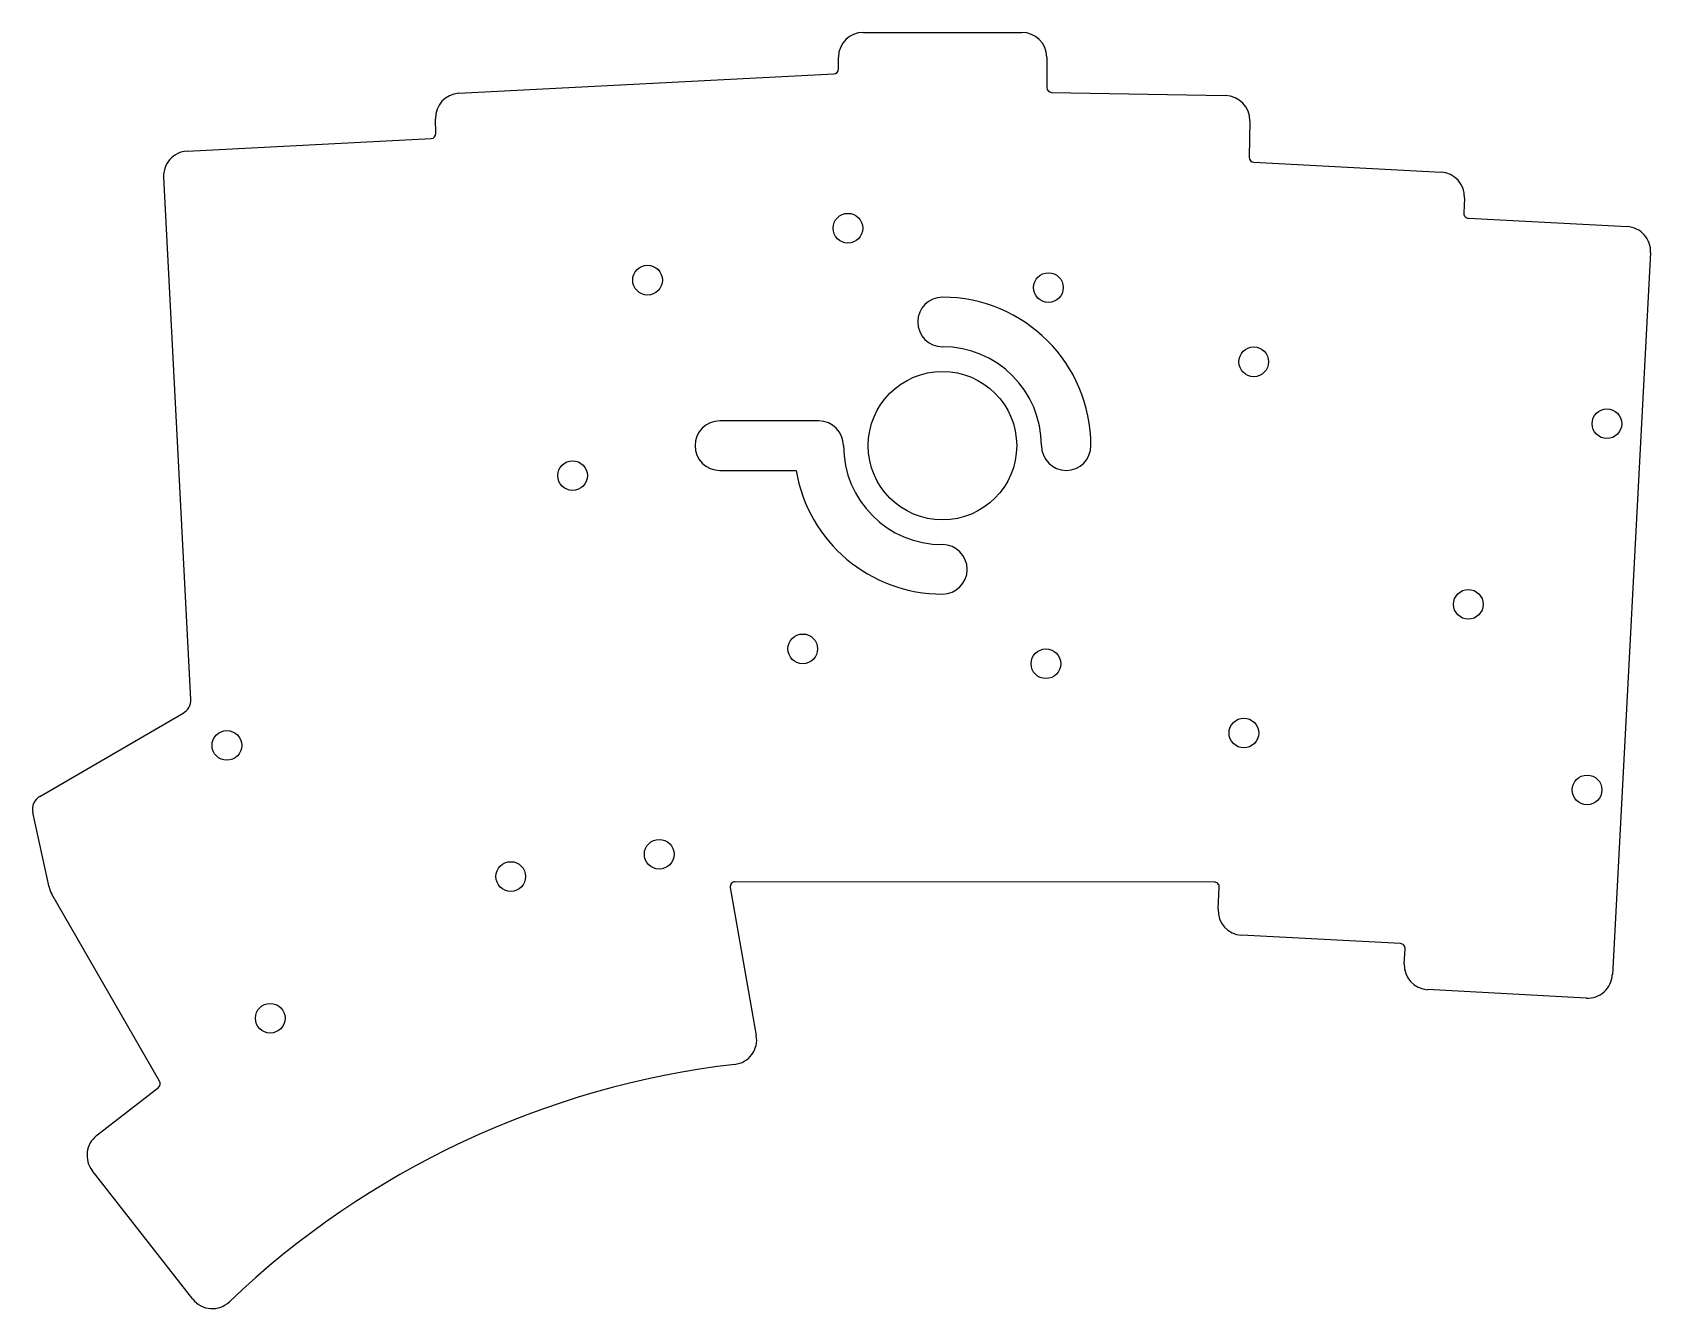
# Model space of a CAD drawing. Extents: x 133 to 297, y -165 to -36.
import ezdxf

# ---------------------------------------------------------------- set-up
doc = ezdxf.new("R2010")
doc.units = 0
doc.layers.add('VISIBLE', color=7, linetype='CONTINUOUS')

msp = doc.modelspace()

# ---------------------------------------------------------------- linework, layer by layer
at = {"layer": 'VISIBLE'}
for p, q in [((217.11, -36.2), (233.13, -36.2)), ((214.61, -39.89), (214.61, -38.7)), ((235.66, -38.69), (235.66, -41.76)), ((176.26, -42.35), (214.13, -40.39)), ((236.15, -42.26), (253.72, -42.58)), ((173.94, -46.41), (173.89, -44.93)), ((256.17, -45.12), (256.11, -48.81)), ((148.81, -48.2), (173.47, -46.92)), ((256.58, -49.31), (275.5, -50.32)), ((149.17, -103.59), (146.44, -50.83)), ((277.86, -52.95), (277.78, -54.44)), ((278.25, -54.97), (294.3, -55.82)), ((296.66, -58.45), (292.8, -131.4)), ((212.62, -75.45), (202.62, -75.45)), ((202.62, -80.45), (210.33, -80.45)), ((133.92, -113.4), (148.41, -104.97)), ((134.86, -122.54), (133.2, -115.02)), ((203.68, -122.6), (206.31, -137.55)), ((252.59, -122.04), (204.17, -122.02)), ((252.97, -124.78), (253.09, -122.57)), ((146.03, -142.14), (135.13, -123.25)), ((271.38, -128.26), (255.34, -127.41)), ((271.78, -130.3), (271.86, -128.78)), ((290.15, -133.76), (274.14, -132.91)), ((139.66, -147.66), (145.9, -142.79)), ((149.38, -164.19), (139.22, -151.17))]:
    msp.add_line(p, q, dxfattribs=at)
for centre, radius in [((215.57, -55.98), 1.5), ((195.32, -61.23), 1.5), ((235.82, -61.98), 1.5), ((256.57, -69.48), 1.5), ((225.12, -77.95), 7.5), ((292.25, -75.73), 1.5), ((187.75, -80.98), 1.5), ((278.25, -93.98), 1.5), ((211, -98.48), 1.5), ((235.57, -99.98), 1.5), ((255.57, -106.98), 1.5), ((152.82, -108.23), 1.5), ((290.25, -112.73), 1.5), ((196.5, -119.23), 1.5), ((181.5, -121.48), 1.5), ((157.2, -135.8), 1.5)]:
    msp.add_circle(centre, radius, dxfattribs=at)
for centre, radius, start, end in [((217.11, -38.7), 2.5, 89.9661, 179.965), ((233.13, -38.73), 2.53, 0.9425, 89.965), ((214.11, -39.89), 0.5, 272.9643, 359.965), ((176.39, -44.85), 2.5, 92.9643, 181.9652), ((236.16, -41.76), 0.5, 179.965, 268.9634), ((253.67, -45.08), 2.5, 358.9656, 88.9634), ((173.44, -46.42), 0.5, 272.9622, 1.9652), ((148.93, -50.7), 2.5, 92.9616, 182.9644), ((256.61, -48.82), 0.5, 178.9651, 266.9638), ((275.36, -52.81), 2.5, 356.9661, 86.9649), ((278.28, -54.47), 0.5, 176.965, 266.9653), ((294.17, -58.32), 2.5, 356.9645, 86.9649), ((225.12, -65.45), 2.5, 90, 270), ((225.12, -77.95), 15, 0, 90), ((225.12, -77.95), 10, 0, 90), ((202.62, -77.95), 2.5, 90, 270), ((212.62, -77.95), 2.5, 0, 90), ((225.12, -77.95), 10, 180, 270), ((237.62, -77.95), 2.5, 180, 0), ((225.12, -77.95), 15, 189.5941, 270), ((225.12, -90.45), 2.5, 270, 90), ((147.67, -103.67), 1.5, 299.5874, 2.9643), ((134.67, -114.69), 1.5, 120.1542, 192.4094), ((137.3, -122), 2.5, 192.4075, 209.9652), ((204.17, -122.52), 0.5, 89.965, 189.9647), ((252.59, -122.54), 0.5, 356.965, 89.9653), ((255.47, -124.91), 2.5, 176.965, 266.965), ((271.36, -128.76), 0.5, 356.9647, 86.965), ((274.27, -130.42), 2.5, 177.3235, 266.965), ((290.3, -131.26), 2.5, 266.5398, 356.9645), ((203.85, -137.98), 2.5, 276.6634, 9.9647), ((214.45, -228.78), 88.92, 96.6607, 133.651), ((145.59, -142.39), 0.5, 307.9641, 29.9653), ((141.19, -149.63), 2.5, 127.9623, 217.9665), ((151.35, -162.64), 2.5, 218.331, 313.6483)]:
    msp.add_arc(centre, radius, start, end, dxfattribs=at)

doc.saveas('drawing.dxf')
